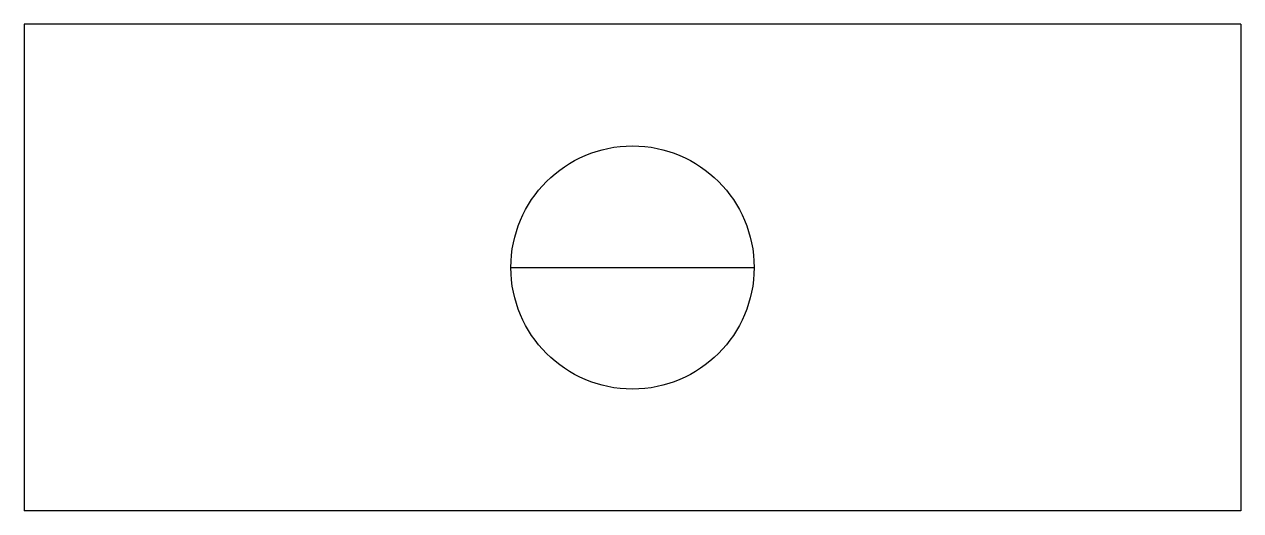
# Model space of a CAD drawing. Extents: x 237.5 to 262.5, y 415 to 425.
import ezdxf

# ---------------------------------------------------------------- set-up
doc = ezdxf.new("R2010")
doc.units = 0
doc.header["$LTSCALE"] = 20
doc.header["$MEASUREMENT"] = 0
doc.layers.get('0').update_dxf_attribs({"linetype": 'CONTINUOUS'})

msp = doc.modelspace()

# ---------------------------------------------------------------- linework, layer by layer
for p, q in [((262.5, 425), (237.5, 425)), ((237.5, 425), (237.5, 415)), ((262.5, 425), (262.5, 415)), ((247.5, 420), (252.5, 420)), ((262.5, 415), (237.5, 415))]:
    msp.add_line(p, q)
msp.add_circle((250, 420), 2.5)

doc.saveas('drawing.dxf')
